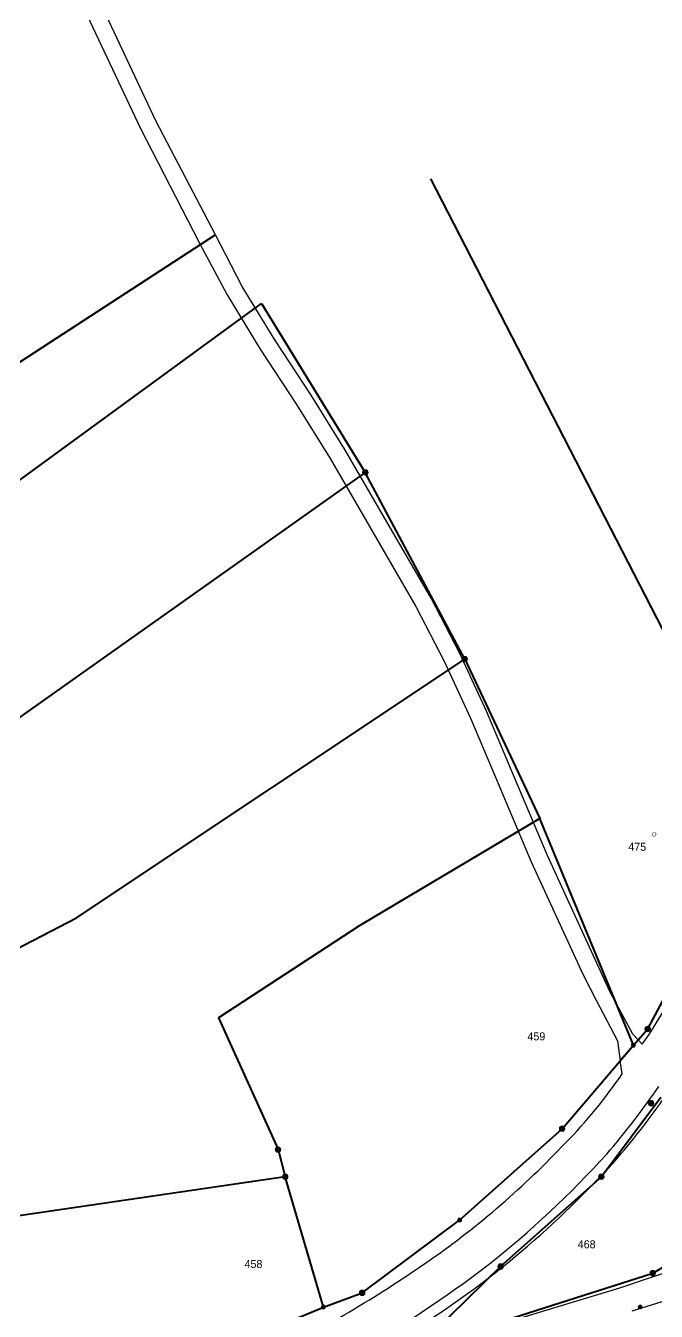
# Model space of a CAD drawing. Header units: metres. Extents: x 2505440 to 2506447, y 1143775 to 1144625.
# Drawn here: x 2505837.4 to 2505932, y 1144043 to 1144235.8 of the extents above; entities that cross this region are included whole.
import ezdxf
from ezdxf.lldxf.tags import DXFTag

# ---------------------------------------------------------------- set-up
doc = ezdxf.new("R2010")
doc.units = ezdxf.units.M
doc.layers.add('Cadasrte - Point limite', color=7, linetype='Continuous')
doc.layers.add('Cadastre - Nature', color=253, linetype='Rang de pavé 2019', lineweight=25, true_color=0x999999)
for name, color, linetype, lineweight in [('Cadastre - N°parcelle', 7, 'Continuous', 15), ('Cadastre - Parcelle', 7, 'Continuous', 40), ('Cadastre - Point limite', 7, 'Continuous', 0), ('Emprises - Nord Parcelle477', 7, 'Continuous', 0)]:
    doc.layers.add(name, color=color, linetype=linetype, lineweight=lineweight)
doc.styles.add('01_Parcelle_2019', font='', dxfattribs={"height": 0.658})
doc.styles.get("Standard").update_dxf_attribs({"font": 'arial.ttf'})
doc.styles.get('01_Parcelle_2019').set_extended_font_data('Cadastra')
tags = doc.linetypes.add('Rang de pavé 2019', pattern=[1, 0.5, -0.5]).pattern_tags.tags
tags[6:7] = [DXFTag(74, 4), DXFTag(75, 0), DXFTag(340, '0'), DXFTag(46, 0.0), DXFTag(50, 0.0), DXFTag(44, 0.0), DXFTag(45, 0.0)]
tags[4:5] = [DXFTag(74, 4), DXFTag(75, 0), DXFTag(340, '0'), DXFTag(46, 0.0), DXFTag(50, 0.0), DXFTag(44, 0.0), DXFTag(45, 0.0)]

# ---------------------------------------------------------------- blocks, each defined once
blk = doc.blocks.new('Borne', base_point=(9.46, 69.94))
at = {"layer": 'Cadastre - Point limite', "linetype": 'Continuous', "true_color": 0xfefefe}
blk.add_hatch(color=7, dxfattribs=at).paths.add_polyline_path([(9.7, 69.94, -1), (9.23, 69.94, -1)])
at = {"layer": 'Cadastre - Point limite', "lineweight": 0, "ltscale": 6}
blk.add_circle((9.46, 69.94), 0.234, dxfattribs=at)
blk = doc.blocks.new('1')
at = {"layer": 'Cadasrte - Point limite', "color": 7, "ltscale": 0.5}
blk.add_circle((0, 0), 0.05, dxfattribs=at)
at = {"layer": 'Cadastre - Point limite'}
blk.add_blockref('Borne', (0, 0), dxfattribs=at)
blk = doc.blocks.new('Cheville', base_point=(9.46, 59.84))
at = {"layer": 'Cadastre - Point limite', "linetype": 'Continuous', "true_color": 0xfefefe}
blk.add_hatch(color=7, dxfattribs=at).paths.add_polyline_path([(9.63, 59.84, -1), (9.29, 59.84, -1)])
at = {"layer": 'Cadastre - Point limite', "lineweight": 0, "ltscale": 6}
blk.add_circle((9.46, 59.84), 0.168, dxfattribs=at)
blk = doc.blocks.new('2')
at = {"layer": 'Cadasrte - Point limite', "color": 7, "ltscale": 0.5}
blk.add_circle((0, 0), 0.05, dxfattribs=at)
at = {"layer": 'Cadastre - Point limite'}
blk.add_blockref('Cheville', (0, 0), dxfattribs=at)

msp = doc.modelspace()

# ---------------------------------------------------------------- linework, layer by layer
at = {"layer": 'Cadastre - Nature', "color": 252, "linetype": 'Continuous', "ltscale": 0.25, "true_color": 0x848284}
msp.add_line((2505929.25, 1144083.74), (2505929.87, 1144083.09), dxfattribs=at)
at = {"layer": 'Cadastre - Nature', "color": 252, "linetype": 'Continuous', "ltscale": 0.25, "true_color": 0x848284, "flags": 128}
for points in [[(2505929.25, 1144083.74), (2505928.44, 1144084.58), (2505925.05, 1144090.92), (2505923.35, 1144094.61), (2505915.59, 1144111.5), (2505910.25, 1144124.16), (2505906.5, 1144133.05), (2505902.5, 1144141.68), (2505898.19, 1144150), (2505885.28, 1144172.27), (2505880.22, 1144180.46), (2505874.76, 1144188.73), (2505869.89, 1144196.75), (2505865.9, 1144204.5), (2505856.95, 1144221.57), (2505845.25, 1144246.51)], [(2505842.85, 1144245.49), (2505854.62, 1144220.42), (2505863.49, 1144203.21), (2505867.63, 1144195.46), (2505872.57, 1144187.34), (2505878.03, 1144179.06), (2505883.05, 1144170.94), (2505895.91, 1144148.75), (2505900.16, 1144140.53), (2505904.13, 1144132), (2505907.85, 1144123.15), (2505913.21, 1144110.45), (2505920.99, 1144093.51), (2505922.94, 1144089.72), (2505926.15, 1144083.62), (2505926.57, 1144080.63)], [(2505926.57, 1144080.63), (2505928.54, 1144082.94), (2505929.25, 1144083.74)], [(2505926.85, 1144078.67), (2505926.57, 1144080.63)], [(2505849.09, 1144026.81), (2505872.66, 1144039.75), (2505882.06, 1144043.66), (2505876.34, 1144063.21), (2505718.41, 1144040.1)], [(2505966.17, 1144064.5), (2505961.25, 1144061.38), (2505954.48, 1144056.69), (2505947.56, 1144052.14), (2505940.76, 1144048.06), (2505934.25, 1144044.89), (2505928.3, 1144043.03)], [(2505866.64, 1144021.55), (2505870.88, 1144024.24), (2505875.27, 1144026.58), (2505882.27, 1144029.42), (2505890.39, 1144032.5), (2505897.88, 1144036.14), (2505905.05, 1144039.72), (2505910.66, 1144041.77), (2505926.52, 1144046.53), (2505935.25, 1144049.52), (2505942.47, 1144053.52), (2505945.22, 1144055.25)]]:
    msp.add_lwpolyline(points, dxfattribs=at)
at = {"layer": 'Cadastre - Nature', "color": 252, "linetype": 'Continuous', "ltscale": 0.25, "true_color": 0x848284}
for centre, radius, start, end in [((2505886.06, 1144114.37), 53.83, 324.4721, 330.9388), ((2505868.07, 1144118.18), 70.83, 315.2395, 326.0883), ((2505821.83, 1144153.84), 134.76, 319.667, 325.1018), ((2505829.19, 1144148.45), 127.27, 319.3695, 324.5767), ((2505823.28, 1144157.63), 130.45, 304.9854, 316.7894), ((2505813.82, 1144167.37), 149.71, 308.3689, 317.7019), ((2505812.99, 1144168.21), 152.49, 316.8769, 317.6961), ((2505812.99, 1144168.21), 152.49, 316.0251, 316.8769), ((2505812.99, 1144168.21), 152.49, 308.4522, 316.0251), ((2505781.6, 1144218.65), 204.35, 297.1585, 304.7509), ((2505806.59, 1144179.9), 164.03, 299.1571, 307.6296), ((2505807.98, 1144178.02), 163.3, 299.0652, 307.3366), ((2505807.98, 1144178.02), 163.3, 307.3366, 307.6899)]:
    msp.add_arc(centre, radius, start, end, dxfattribs=at)
at = {"layer": 'Cadastre - Parcelle', "ltscale": 0.5}
for p, q in [((2505946.93, 1144118.07), (2505898.15, 1144212.9)), ((2505872.77, 1144194.19), (2505888.34, 1144168.85)), ((2505903.25, 1144140.86), (2505888.34, 1144168.85)), ((2505903.25, 1144140.86), (2505914.5, 1144116.95)), ((2505928.54, 1144082.94), (2505914.5, 1144116.95)), ((2505876.34, 1144063.21), (2505717.84, 1144040.02)), ((2505882.06, 1144043.66), (2505876.34, 1144063.21))]:
    msp.add_line(p, q, dxfattribs=at)
at = {"layer": 'Cadastre - Parcelle', "linetype": 'Continuous', "ltscale": 0.5, "flags": 128}
for points in [[(2505865.9, 1144204.5), (2505783.72, 1144151.06), (2505757.59, 1144140.72), (2505700.05, 1144123.45)], [(2505703.8, 1144107.43), (2505758.1, 1144122.74), (2505789.89, 1144136.42), (2505826.21, 1144160.19), (2505872.77, 1144194.19)], [(2505888.34, 1144168.85), (2505834.49, 1144130.67), (2505795.8, 1144106.33), (2505765.45, 1144093.21), (2505710.04, 1144080.79)], [(2505714.06, 1144063.6), (2505768.34, 1144074.92), (2505796.13, 1144081.47), (2505825.43, 1144091.88), (2505845.04, 1144102.03), (2505903.25, 1144140.86)], [(2505914.5, 1144116.95), (2505887.52, 1144100.92), (2505866.34, 1144087.04), (2505875.26, 1144067.28), (2505876.34, 1144063.21)], [(2505928.54, 1144082.94), (2505930.68, 1144085.38), (2505940.72, 1144104.12), (2505946.93, 1144118.07)], [(2505882.06, 1144043.66), (2505887.87, 1144045.8), (2505902.47, 1144056.71), (2505917.84, 1144070.42), (2505928.54, 1144082.94)], [(2505932.63, 1144075.09), (2505923.73, 1144063.22), (2505908.63, 1144049.75), (2505896.02, 1144037.38)], [(2505902.46, 1144039.49), (2505931.44, 1144048.75), (2505944.47, 1144056.43)], [(2505849.09, 1144026.81), (2505872.66, 1144039.75), (2505882.06, 1144043.66)]]:
    msp.add_lwpolyline(points, dxfattribs=at)

# ---------------------------------------------------------------- block references
at = {"layer": 'Cadastre - Point limite', "ltscale": 0.5, "xscale": 1.75, "yscale": 1.75}
for name, p in [('1', (2505888.34, 1144168.85)), ('1', (2505903.25, 1144140.86)), ('1', (2505930.68, 1144085.38)), ('2', (2505928.54, 1144082.94)), ('1', (2505931.17, 1144074.25, 603.03)), ('1', (2505917.84, 1144070.42)), ('1', (2505875.26, 1144067.28)), ('1', (2505876.34, 1144063.21)), ('1', (2505923.73, 1144063.22)), ('2', (2505902.47, 1144056.71)), ('1', (2505908.63, 1144049.75)), ('1', (2505931.44, 1144048.75)), ('1', (2505887.87, 1144045.8)), ('2', (2505882.06, 1144043.66)), ('2', (2505929.55, 1144043.69, 597.59))]:
    msp.add_blockref(name, p, dxfattribs=at)

# ---------------------------------------------------------------- texts
at = {"layer": 'Cadastre - N°parcelle', "style": '01_Parcelle_2019'}
for s, p in [('475', (2505927.77, 1144112.1)), ('459', (2505912.65, 1144083.67)), ('468', (2505920.19, 1144052.48)), ('458', (2505870.23, 1144049.53))]:
    msp.add_text(s, height=1.2, dxfattribs=at).set_placement(p)
at = {"layer": 'Emprises - Nord Parcelle477', "color": 7}
msp.add_text('O', height=0.63, dxfattribs=at).set_placement((2505931.32, 1144114.25))

doc.saveas('drawing.dxf')
